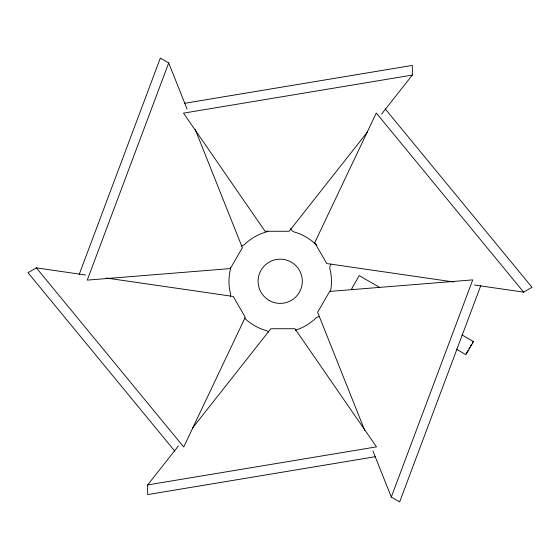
<?xml version="1.0" encoding="UTF-8"?>
<svg xmlns="http://www.w3.org/2000/svg" width="560" height="560" viewBox="0 0 560 560"><rect width="100%" height="100%" fill="white"/><g stroke="black" fill="none" stroke-linecap="round" stroke-linejoin="round"><path stroke-width="0.84" d="M79.198 274.47L160.335 58.107L168.7 62.937L187.117 109.137M168.7 62.937L87.255 280.119L230.335 268.576L242.368 247.723L195.195 129.395M480.802 285.53L399.665 501.893L391.3 497.063L472.745 279.881L329.665 291.424L317.632 312.277L364.805 430.605M466.06 353.801L468.167 350.161M469.007 348.705L469.847 347.249M470.687 345.793L471.527 344.33M472.367 342.874L473.214 341.418M367.486 131.936L289.135 231.273L265.062 231.273L183.526 113.141L412.335 75.075L412.335 65.415L184.387 103.334M381.535 114.128L412.335 75.075M375.613 456.666L147.665 494.585L147.665 484.925L178.465 445.872M192.514 428.064L270.865 328.727L294.938 328.727L376.474 446.859L147.665 484.925M85.582 275.009L36.365 267.855L28 272.685L174.811 451.136M474.418 284.991L523.635 292.145L532 287.315L385.189 108.864M453.691 281.981L326.767 263.55L314.727 242.697L376.271 113.022L523.635 292.145M106.309 278.019L233.233 296.45L245.273 317.303L183.729 446.978L36.365 267.855M379.638 287.399L359.24 275.618L351.673 288.729L353.178 289.597M461.916 334.901L473.508 341.593L465.941 354.697L456.351 349.167M372.883 450.863L391.3 497.063M230.629 267.61A5.81 5.81 0 0 1 230.454 269.003A51.247 51.247 0 0 0 230.454 293.552A5.81 5.81 0 0 1 230.461 296.338M330.498 291.137A51.247 51.247 0 0 0 329.966 269.003A5.81 5.81 0 0 1 331.044 264.012M295.246 330.267A51.247 51.247 0 0 0 315.721 318.227A5.81 5.81 0 0 1 319.263 316.624M244.37 317.933A5.81 5.81 0 0 1 244.699 318.227A51.247 51.247 0 0 0 265.965 330.505A5.81 5.81 0 0 1 268.569 332.087M316.771 245.126A5.81 5.81 0 0 1 315.721 244.328A51.247 51.247 0 0 0 294.455 232.05A5.81 5.81 0 0 1 290.675 228.62M267.918 231.056A5.81 5.81 0 0 1 265.965 232.05A51.247 51.247 0 0 0 244.699 244.328A5.81 5.81 0 0 1 241.157 245.931M269.157 300.426A22.113 22.113 0 0 0 302.323 281.281A22.113 22.113 0 0 0 269.157 262.129A22.113 22.113 0 0 0 269.157 300.426"/></g></svg>
